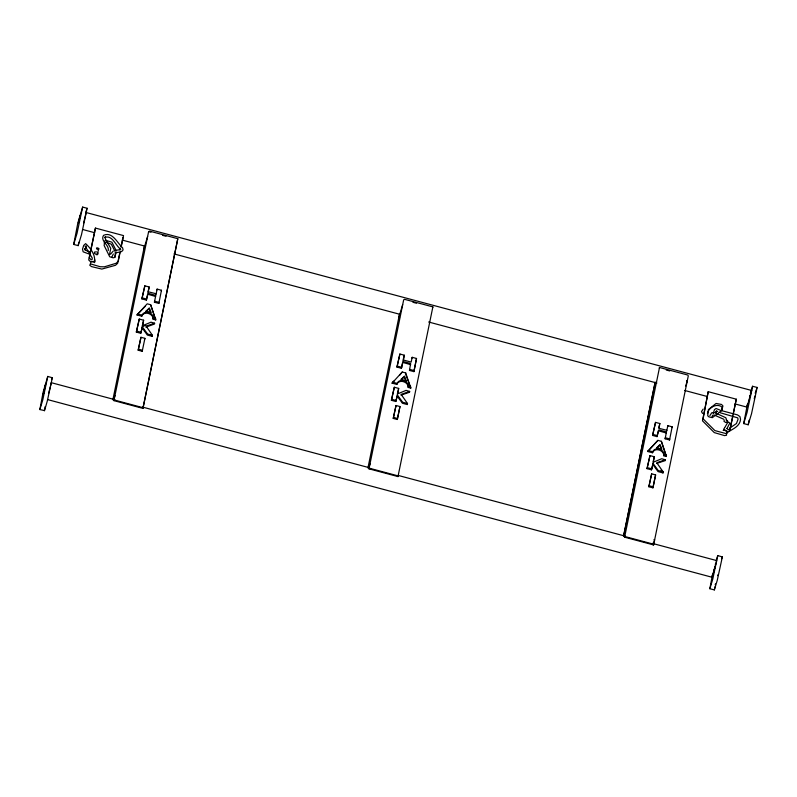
<?xml version="1.0" encoding="UTF-8"?>
<svg xmlns="http://www.w3.org/2000/svg" width="797" height="797" viewBox="0 0 797 797"><rect width="100%" height="100%" fill="white"/><g stroke="black" fill="none" stroke-linecap="round" stroke-linejoin="round"><path stroke-width="1.2" d="M108.272 250.537C109.388 244.769 99.914 241.023 103.54 235.354C112.377 231.17 117.388 243.095 122.569 247.777L123.077 249.71L122.539 250.786L120.895 251.862L115.107 252.898M94.624 260.39C95.012 253.994 90.121 247.757 85.638 243.633L83.705 245.396L82.529 249.182L83.147 251.822L89.981 254.343M715.557 564.196L715.596 563.599L715.317 564.406M161.383 291.094L161.462 290.277L157.129 289.112L156.959 289.909M416.522 358.471L413.912 371.621L409.489 370.436L410.624 363.492L403.013 361.499L401.379 368.274L396.956 367.088L399.895 354.027L404.238 355.193L403.531 360.075L411.152 362.077L412.188 357.315L416.522 358.471L413.912 371.621M672.08 427.64L672.16 426.823L667.816 425.668L667.657 426.455M155.724 319.946L150.663 304.743L147.196 303.816L136.984 314.935L141.746 316.21C143.988 310.491 153.472 313.56 153.144 319.248L155.724 319.946L150.663 304.743M410.784 388.139L405.723 372.946L402.256 372.01L392.044 383.128L396.806 384.403C399.048 378.695 408.532 381.753 408.203 387.452L410.784 388.139L405.912 374.829M666.422 456.492L661.361 441.289L657.894 440.362L647.672 451.481L652.444 452.756C654.676 447.037 664.17 450.106 663.831 455.794L666.422 456.492L661.361 441.289M140.76 333.295L142.095 327.846L147.335 335.049L152.297 336.374L152.436 335.318L147.575 334.023L142.434 326.959L140.76 333.295L136.337 332.11L139.266 319.049L143.609 320.205L142.693 325.634L151.002 322.187L154.588 323.223L154.498 324.04L145.831 327.149M395.82 401.489L397.155 396.039L402.395 403.252L407.357 404.577L407.496 403.521L402.634 402.216L397.494 395.153L395.82 401.489L391.397 400.303L394.326 387.242L398.669 388.408L397.753 393.828L406.062 390.381L409.648 391.427L409.558 392.244L400.961 395.133M656.598 463.485L665.186 460.586L665.286 459.769L661.699 458.733L653.391 462.18L654.297 456.751L649.963 455.595L647.025 468.656L651.458 469.841L653.122 463.505L658.262 470.569L663.134 471.864L662.994 472.92L658.033 471.595L652.783 464.392L651.458 469.841M158.852 303.428L158.982 302.362L154.648 301.206L154.429 302.242L158.852 303.428L161.462 290.277M669.55 439.974L669.679 438.908L665.336 437.752L665.126 438.788L669.55 439.974L672.16 426.823M153.144 319.248L153.303 318.202C153.612 312.075 143.091 309.585 141.746 316.21M408.203 387.452L408.363 386.396C408.672 380.269 398.151 377.778 396.806 384.403M663.831 455.794L663.991 454.748C664.309 448.621 653.789 446.131 652.444 452.756M39.85 409.568L43.118 392.224L47.77 376.433L52.353 377.758L47.262 401.14L44.532 410.594L39.85 409.568L42.769 399.935L47.77 376.433M44.343 410.774L45.18 406.57M98.101 252.948L97.852 254.173L95.989 254.323L94.365 253.247L94.604 252.031L96.477 251.872M716.095 560.889L717.778 555.589L722.361 556.914L717.27 580.286L714.351 589.919L709.858 588.724L712.438 574.737M714.351 589.919L714.979 586.771M73.683 244.43L77.907 222.732L82.649 207.081L87.142 208.276L81.513 234.617L78.176 245.635L73.683 244.43L77.01 233.421L82.649 207.081M78.176 245.635L78.853 242.238M750.366 393.12L752.507 386.296L757.15 387.432L751.521 413.763L748.184 424.781L743.691 423.576L747.417 404.318M748.184 424.781L749.09 420.248M50.59 385.648L51.197 382.66L114.868 399.676M734.973 403.92L746.988 407.128L751.641 390.47L86.126 212.53L83.605 223.05M90.171 252.788L88.706 259.952L90.181 261.426L91.745 261.237M90.659 250.397L95.441 228.081L123.525 235.593L121.373 246.114M95.441 228.081L89.314 257.939L90.788 259.414L92.362 259.224M104.786 240.863L104.148 245.546L109.707 256.773L113.154 257.829L114.629 257.431L116.153 252.48M114.927 257.511L115.485 252.29M119.799 252.808L117.637 263.319L115.505 265.291L101.817 269.077L91.486 266.587L89.782 265.262L90.32 264.106M121.005 246.96L122.917 237.606M120.168 251.962L118.255 261.306L116.113 263.279L104.397 266.816L100.223 266.746L90.988 264.036L90.4 263.249L90.928 262.083L95.082 261.595L94.783 259.692M112.865 399.795L144.526 245.526M113.921 400.632L148.621 231.608L149.547 231.13L177.811 238.692L143.111 407.715L142.912 408.383L113.921 400.632L114.858 400.154L143.111 407.715M154.429 302.242L155.764 295.398L148.172 293.316L146.319 300.07L141.896 298.895L144.835 285.834L149.178 286.99L148.252 291.782L156.172 293.764M141.896 298.895L144.835 285.834M136.337 332.11L139.266 319.049M146.319 300.07L147.604 294.183L155.614 296.464M147.883 292.479L149.178 286.99M142.195 326.282L143.609 320.205M138.18 350.212L140.959 337.29L144.915 338.346L142.215 351.298L138.18 350.212L140.959 337.29M155.993 294.651L157.129 289.112M142.912 408.383L177.811 238.692M367.925 467.988L399.586 313.719M368.981 468.835L403.68 299.811L404.607 299.333L432.871 306.885L397.972 476.576L368.981 468.835L369.918 468.357L398.171 475.909L397.972 476.576M396.956 367.088L399.895 354.027M391.397 400.303L394.326 387.242M401.379 368.274L402.664 362.386L410.674 364.657M402.943 360.682L404.238 355.193M397.255 394.475L398.669 388.408M393.24 418.415L396.019 405.484L399.974 406.55L397.534 418.465L397.275 419.491L393.24 418.415L396.019 405.484M397.275 419.491L399.974 406.55M623.563 535.963L655.014 382.749M623.513 536.511L655.214 382.082M624.609 537.178L659.508 367.487L687.771 375.038L688.289 375.905L653.6 544.929L624.609 537.178L624.818 536.511L653.072 544.062L653.6 544.929M665.126 438.788L666.461 431.944L658.87 429.862L657.017 436.617L652.584 435.441L655.533 422.38L659.876 423.536L658.95 428.328L666.87 430.31M652.584 435.441L655.533 422.38M647.025 468.656L649.963 455.595M657.017 436.617L658.302 430.729L666.312 433.01M658.82 427.84L659.298 425.478M653.112 461.762L654.297 456.751M648.868 486.758L651.647 473.836L655.612 474.892L653.161 486.818L652.912 487.844L648.868 486.758L651.647 473.836M652.912 487.844L655.612 474.892M666.681 431.197L667.816 425.668M652.873 544.74L653.281 542.717M733.36 413.523L736.298 399.197L708.214 391.686L703.093 418.823L714.879 430.579L726.296 433.668L727.133 433.259L727.113 431.944L723.586 429.404L724.583 427.84M707.437 413.573C708.274 407.835 716.842 402.664 721.982 407.078L721.763 410.734M732.871 415.914L730.172 429.055L728.279 429.623L726.944 428.656M47.75 399.636L712.07 577.257L712.478 575.265M746.988 407.128L747.606 404.129M714.132 569.247L713.146 574.428L713.425 573.621M714.61 568.779L715.088 566.488M749.778 397.603L750.146 395.78M752.657 386.226L747.028 412.567L743.691 423.576M754.271 398.809L754.829 396.079M409.489 370.436L409.708 369.4L414.041 370.565M412.019 358.112L412.188 357.315M724.244 420.129L723.985 421.344L725.599 422.43L727.472 422.29L727.731 421.075L726.117 419.989M142.215 351.298L142.474 350.272L138.509 349.216M48.677 393.18L50.38 386.655M144.705 339.133L144.915 338.346M405.514 373.723L405.723 372.946M749.529 397.125L750.007 395.412M748.752 401.539L749.23 399.825M85.528 212.938L86.206 210.707M96.935 255L98.818 248.764L97.862 247.887L96.507 247.997L96.636 248.933L98.061 249.411L98.818 248.764M143.779 249.152L147.624 236.45M113.682 399.825L114.957 395.591M402.684 304.643L398.839 317.355L399.566 317.545M368.742 468.018L370.017 463.784M432.661 307.562L432.871 306.885M659.308 368.154L659.508 367.487M685.699 386.037L687.303 380.747L686.576 380.558M653.988 542.01L654.636 539.888L653.909 539.689M708.214 391.686L702.486 420.836L714.271 432.592L724.483 435.6L726.525 435.272L726.505 433.966M736.298 399.197L729.564 431.067L727.671 431.635L726.336 430.669M755.207 393.21L756.214 389.853M715.178 584.839L715.477 583.862M109.488 254.641L110.763 248.335L105.214 238.592L105.543 236.848L104.586 237.516C112.307 234.398 115.675 245.755 120.616 249.242L120.257 248.265L120.506 249.222L119.68 249.76L120.616 249.531L114.898 250.547M51.596 379.591L52.263 377.639M713.265 413.394L714.471 409.608L716.055 408.512L720.109 410.126M715.955 412.956L716.623 410.853L715.836 411.541L717.639 411.372M721.604 558.737L722.271 556.784M717.639 575.633L717.928 574.826M86.664 209.272L87.142 208.276M756.672 388.418L757.15 387.432M402.256 372.01L399.486 375.367M657.894 440.362L647.672 451.481M142.095 327.846L142.434 326.959M397.155 396.039L397.494 395.153M652.783 464.392L653.122 463.505M142.354 326.501L142.693 325.634M653.052 463.047L653.391 462.18M659.547 424.293L659.876 423.536M111.67 257.481L113.333 253.984M709.848 415.655L711.731 412.776L714.72 412.627L725.808 417.728L727.073 421.314M712 416.811L712.767 415.157L714.361 415.088L723.796 419.262M724.822 427.491L727.531 422.739L728.647 422.171L729.823 423.097L726.984 428.507M110.574 254.203L113.274 251.025M85.578 213.407L86.126 212.53M751.093 391.357L751.641 390.47M712.07 577.257L716.712 560.6L653.052 543.574M703.183 409.08L701.48 411.611L702.585 413.474M136.984 314.935L145.253 306.307M145.751 312.035L149.009 308.758L150.603 312.314M392.044 383.128L394.525 380.538M401.588 379.432L404.328 377.021L406.072 381.633M656.449 448.581L659.707 445.304L661.301 448.86M709.858 588.724L712.777 579.08L717.778 555.589M104.178 242.876L106.071 242.308M723.168 430.47L725.131 429.932M729.753 428.099L736.448 423.526L738.062 419.272L737.743 417.847L720.089 412.726M726.894 432.791C732.124 429.135 739.925 426.754 740.552 419.302L739.945 416.612L737.554 414.918L720.877 410.445M142.693 326.531L145.741 325.196M154.588 323.223L146.11 326.103L152.436 335.318M409.648 391.427L401.13 394.395L407.496 403.521M665.286 459.769L656.768 462.748L663.134 471.864M105.443 240.286L111.919 242.168L116.352 250.975M89.971 251.862L85.209 250.218L84.851 248.704L84.94 249.61L86.415 246.064L85.06 246.114L92.332 258.188M148.621 231.608L150.942 232.226M162.538 235.334L166.015 236.261M412.956 302.292L416.433 303.219M666.262 370.017L669.739 370.944M82.679 229.506L94.684 232.714M122.32 240.106L145.144 246.203M173.975 253.914L399.815 314.297M428.647 322.008L656.887 383.038M684.523 390.42L707.347 396.527M107.057 242.567L111.301 244.181L114.957 251.274M142.354 297.919L146.698 299.084M397.414 366.122L401.758 367.278M653.052 434.465L657.386 435.63M153.303 318.202L155.833 318.88M392.522 382.161L397.195 383.417M408.363 386.396L410.893 387.073M648.16 450.514L652.833 451.76M663.991 454.748L666.531 455.426M137.463 313.968L142.135 315.213M136.785 331.134L141.129 332.299M391.845 399.337L396.189 400.493M647.483 467.68L651.816 468.845M393.569 417.409L397.534 418.465M649.206 485.762L653.161 486.818M142.504 407.068L369.539 467.779M398.37 475.48L625.416 536.192M663.363 460.058L665.186 460.586M93.119 261.187L94.664 262.661M661.052 470.15L662.994 472.92M151.002 334.531L152.297 336.374M78.415 222.931L80.338 215.28L78.415 222.931M43.187 394.684L43.138 395.282L45.588 384.453L43.187 394.684M146.06 311.129L151.201 312.603L149.368 307.931L146.06 311.129M401.12 379.322L406.261 380.797L404.428 376.124L401.12 379.322M656.758 447.675L661.889 449.149L660.065 444.477L656.758 447.675M708.453 409.548L707.696 415.755L708.852 416.861L712.359 417.668L721.713 410.425L722.949 405.912L721.474 404.438L716.065 403.461L708.453 409.548"/></g></svg>
